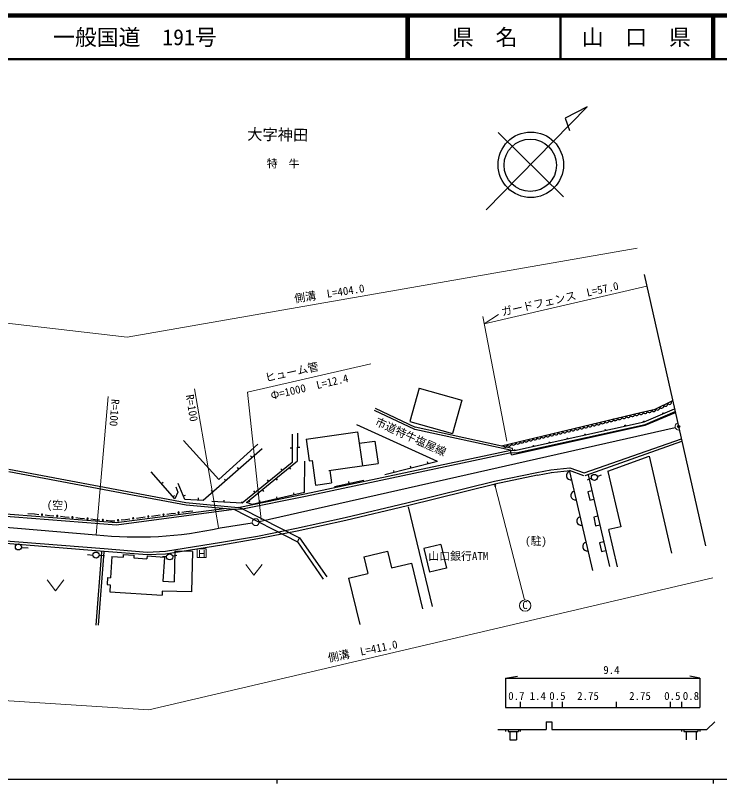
# Model space of a CAD drawing. Units: millimetres, scale not verified. Extents: x 40000 to 680000, y 20000 to 380000.
# Drawn here: x 208061 to 369501, y 204000 to 380000 of the extents above; entities that cross this region are included whole.
import ezdxf
from ezdxf.enums import TextEntityAlignment as Align

# ---------------------------------------------------------------- set-up
doc = ezdxf.new("R2010")
doc.units = ezdxf.units.MM
doc.header["$LTSCALE"] = 1000
doc.header["$PDMODE"] = 32
doc.header["$PDSIZE"] = 500
for name, color, linetype, lineweight in [('M-BGD', 7, 'Continuous', 25), ('M-BGD-EXST', 7, 'Continuous', 25), ('M-BGD-HTXT', 7, 'Continuous', 13), ('M-BGD-RSTR', 7, 'Continuous', 13), ('M-STR-HTXT', 7, 'Continuous', 13), ('M-TTL', 2, 'Continuous', 140), ('M-TTL-BAND', 7, 'Continuous', 25), ('M-TTL-LINE', 7, 'Continuous', 50), ('M-TTL-TXT', 7, 'Continuous', 50)]:
    doc.layers.add(name, color=color, linetype=linetype, lineweight=lineweight)
doc.layers.add('M-BMK-HTXT', color=7, linetype='Continuous')
doc.layers.add('M-OTRS', color=6, linetype='Continuous')
doc.styles.add('ＭＳ ゴシック', font='')
doc.styles.get('ＭＳ ゴシック').set_extended_font_data('MS Gothic')

msp = doc.modelspace()

# ---------------------------------------------------------------- linework, layer by layer
at = {"layer": 'M-BGD'}
for p, q in [((316019, 335459), (339172, 359015)), ((339172, 359015), (334119, 356450)), ((334119, 356450), (335088, 353610)), ((318695, 353161), (333672, 338440)), ((352237, 320622), (366275, 258490)), ((300647, 294569), (298502, 286930)), ((300647, 294569), (310394, 291832)), ((310394, 291832), (308249, 284193)), ((354722, 289807), (358758, 291760)), ((299601, 285153), (290375, 289492)), ((299814, 285606), (290588, 289945)), ((319508, 281404), (351388, 289031)), ((351388, 289031), (354722, 289807)), ((352218, 286875), (359189, 289851)), ((352402, 286302), (359324, 289256)), ((352464, 286110), (359369, 289057)), ((298502, 286930), (308249, 284193)), ((304859, 277788), (286361, 286215)), ((321571, 280373), (299601, 285153)), ((321992, 280793), (299707, 285642)), ((321773, 279313), (352464, 286110)), ((322491, 280291), (352218, 286875)), ((322823, 279750), (352402, 286302)), ((271529, 284057), (271529, 278508)), ((272728, 277925), (272796, 284297)), ((274700, 282905), (286509, 284608)), ((286509, 284608), (287632, 276828)), ((254720, 273682), (246602, 282618)), ((254720, 273682), (263656, 281801)), ((274700, 282905), (275417, 277929)), ((286891, 281962), (290495, 282481)), ((290495, 282481), (291236, 277348)), ((338467, 275169), (360734, 283014)), ((338667, 274603), (360867, 282424)), ((264644, 280734), (251147, 268882)), ((271529, 280819), (271029, 280819)), ((272762, 281111), (273262, 281106)), ((274436, 270371), (321640, 280388)), ((274540, 269882), (321675, 279884)), ((321567, 280396), (322491, 280291)), ((321773, 279313), (321571, 280373)), ((321665, 279882), (322823, 279750)), ((322079, 280338), (321992, 280793)), ((262311, 278686), (261981, 279061)), ((271529, 278508), (271495, 277583)), ((343861, 275609), (353334, 279026)), ((353334, 279026), (358494, 256771)), ((259305, 276046), (258975, 276422)), ((271495, 277583), (260053, 268265)), ((261013, 268402), (272728, 277925)), ((270846, 276396), (271161, 276008)), ((274372, 270663), (274406, 277891)), ((275417, 277929), (276072, 278024)), ((276072, 278024), (276885, 272390)), ((279893, 275712), (291236, 277348)), ((304859, 277788), (292733, 274705)), ((298796, 276247), (298672, 276731)), ((302672, 277232), (302549, 277717)), ((330835, 275900), (335179, 276347)), ((335179, 276347), (338467, 275169)), ((206553, 276003), (233774, 270933)), ((206598, 275501), (233682, 270385)), ((244639, 269224), (239227, 275459)), ((269265, 275767), (268949, 276154)), ((280141, 275748), (280549, 272919)), ((294919, 275261), (294796, 275746)), ((317884, 273261), (327628, 275291)), ((318006, 272674), (327750, 274704)), ((327628, 275291), (330835, 275900)), ((327740, 274702), (330947, 275310)), ((330896, 275303), (335240, 275750)), ((334977, 275782), (338265, 274604)), ((335110, 275519), (340367, 252845)), ((339388, 274775), (344263, 253748)), ((341461, 274393), (342436, 274718)), ((343877, 275539), (346818, 262856)), ((241598, 272728), (241975, 273055)), ((256300, 273407), (255970, 273782)), ((266163, 273241), (265847, 273629)), ((267742, 273873), (268058, 273485)), ((276885, 272390), (280549, 272919)), ((287937, 273472), (281223, 271965)), ((284580, 272718), (284470, 273206)), ((297788, 268308), (317884, 273261)), ((340162, 273946), (339147, 273500)), ((244844, 271965), (245324, 270800)), ((246900, 269087), (245392, 272787)), ((253294, 270767), (252964, 271143)), ((263062, 270715), (262746, 271103)), ((264638, 271350), (264954, 270962)), ((297929, 267725), (318028, 272678)), ((340245, 271080), (339271, 270855)), ((233682, 270385), (247247, 267873)), ((233774, 270933), (247156, 268421)), ((244220, 269707), (244524, 269971)), ((245324, 270800), (244639, 269224)), ((246564, 269912), (247027, 270101)), ((250006, 268937), (250030, 269437)), ((259167, 267277), (274441, 270372)), ((260148, 266966), (274540, 269882)), ((274372, 270663), (262314, 267923)), ((268107, 269239), (267996, 269727)), ((272007, 270126), (271897, 270613)), ((339271, 270855), (339722, 268906)), ((251147, 268882), (246900, 269087)), ((247156, 268421), (259167, 267277)), ((247247, 267873), (258174, 266853)), ((260053, 268265), (253065, 268608)), ((255938, 268467), (255962, 268966)), ((259933, 268271), (259948, 268586)), ((262314, 267923), (261013, 268402)), ((261534, 268827), (261776, 268529)), ((264206, 268353), (264096, 268840)), ((283660, 264938), (297788, 268308)), ((283799, 264355), (297929, 267725)), ((339722, 268906), (340696, 269132)), ((191476, 266434), (231280, 263282)), ((191519, 266932), (231267, 263785)), ((210900, 265905), (212426, 265771)), ((210900, 265905), (212426, 265771)), ((212426, 265771), (213422, 265683)), ((231267, 263785), (255944, 267061)), ((231280, 263282), (258174, 266853)), ((242757, 265738), (243749, 265865)), ((243749, 265865), (244741, 265991)), ((246229, 266181), (247221, 266308)), ((247221, 266308), (248740, 266502)), ((247221, 266308), (248740, 266502)), ((258174, 266853), (260148, 266966)), ((258174, 266853), (272734, 259401)), ((260148, 266966), (259167, 267277)), ((260148, 266966), (273190, 260292)), ((298111, 267413), (303597, 244602)), ((214916, 265552), (215912, 265464)), ((215912, 265464), (216909, 265377)), ((218403, 265246), (219399, 265158)), ((219399, 265158), (220395, 265071)), ((221889, 264939), (222886, 264852)), ((222886, 264852), (223882, 264764)), ((225376, 264633), (226372, 264546)), ((226372, 264546), (227368, 264458)), ((228863, 264327), (229859, 264239)), ((229859, 264239), (230550, 264179)), ((230550, 264179), (230854, 264217)), ((232341, 264408), (233333, 264534)), ((233333, 264534), (234325, 264661)), ((235813, 264851), (236805, 264978)), ((236805, 264978), (237797, 265104)), ((239285, 265294), (240277, 265421)), ((240277, 265421), (241269, 265548)), ((272536, 262503), (283660, 264938)), ((272664, 261916), (283788, 264352)), ((341600, 265236), (340626, 265010)), ((340626, 265010), (341077, 263061)), ((155410, 263720), (228446, 257834)), ((263564, 260716), (272536, 262503)), ((341077, 263061), (342052, 263287)), ((346818, 262856), (344118, 262230)), ((255322, 259336), (263564, 260716)), ((263672, 260126), (272653, 261914)), ((346101, 253678), (344118, 262230)), ((201017, 259443), (228398, 257236)), ((242452, 257265), (255322, 259336)), ((242515, 256668), (255419, 258744)), ((255419, 258744), (263672, 260126)), ((272734, 259401), (273190, 260292)), ((272734, 259401), (278629, 250821)), ((273190, 260292), (279447, 251397)), ((305594, 258760), (301725, 257830)), ((305594, 258760), (306891, 253369)), ((342955, 259391), (341981, 259165)), ((341981, 259165), (342433, 257216)), ((209477, 258113), (211019, 258032)), ((227827, 257138), (226528, 240331)), ((228325, 257100), (227026, 240292)), ((228399, 257236), (238303, 256461)), ((228446, 257834), (238311, 257062)), ((238311, 257062), (242452, 257265)), ((244644, 257272), (244499, 250241)), ((248636, 257190), (244644, 257272)), ((248636, 257190), (248446, 247935)), ((287953, 255987), (293344, 257284)), ((293344, 257284), (294274, 253414)), ((301725, 257830), (303021, 252439)), ((342433, 257216), (343407, 257442)), ((225919, 256286), (224579, 256448)), ((227259, 256367), (228517, 256245)), ((230197, 256034), (229886, 251170)), ((230197, 256034), (232743, 255871)), ((232784, 256511), (232743, 255871)), ((232784, 256511), (235240, 256354)), ((235240, 256354), (235199, 255714)), ((235199, 255714), (238201, 255522)), ((238242, 256162), (238201, 255522)), ((238242, 256162), (242245, 255906)), ((238303, 256461), (242515, 256668)), ((242686, 255921), (241793, 255921)), ((242245, 255906), (241893, 250408)), ((244147, 256205), (245041, 256367)), ((287953, 255987), (288883, 252118)), ((294274, 253414), (298869, 254519)), ((298869, 254519), (301388, 244047)), ((284443, 251050), (288883, 252118)), ((306891, 253369), (303021, 252439)), ((229183, 251215), (229080, 249590)), ((229183, 251215), (229886, 251170)), ((241893, 250408), (244499, 250241)), ((284443, 251050), (286997, 240434)), ((229080, 249590), (229782, 249545)), ((229782, 249545), (229680, 247949)), ((229680, 247949), (241687, 247181)), ((241744, 248073), (241687, 247181)), ((248446, 247935), (241744, 248073)), ((320383, 228131), (323157, 228627)), ((320383, 228131), (364975, 228131)), ((320383, 228131), (320383, 221429)), ((364975, 228131), (362639, 228588)), ((364975, 228131), (364975, 221429)), ((323799, 222743), (323799, 221429)), ((331071, 222743), (331071, 221429)), ((333436, 222743), (333436, 221429)), ((345789, 222743), (345789, 221429)), ((358142, 222743), (358142, 221429)), ((360770, 222743), (360770, 221429)), ((320383, 221429), (364975, 221429)), ((329757, 218144), (331071, 218144)), ((329757, 218144), (329757, 216435)), ((331071, 218144), (331071, 216435)), ((368392, 218144), (366569, 216435)), ((318685, 216435), (329757, 216435)), ((320383, 216435), (320383, 215910)), ((320996, 216435), (320996, 215910)), ((320996, 215910), (323361, 215910)), ((321434, 215910), (321434, 214070)), ((322923, 215910), (322923, 214070)), ((323361, 216435), (323361, 215910)), ((323799, 216435), (323799, 215910)), ((331071, 216435), (366569, 216435)), ((360770, 216435), (360770, 215910)), ((361296, 216435), (361296, 215910)), ((361296, 215910), (361821, 215910)), ((361821, 215910), (364099, 215910)), ((361821, 215910), (361821, 214070)), ((364099, 215910), (364537, 215910)), ((364099, 215910), (364099, 214070)), ((364537, 216435), (364537, 215910)), ((364975, 216435), (364975, 215910)), ((321434, 214070), (322923, 214070))]:
    msp.add_line(p, q, dxfattribs=at)
for centre, radius in [((326214, 345770), 7500), ((326097, 345664), 6000), ((356554, 288834), 100), ((352149, 286957), 100), ((347866, 286033), 100), ((338640, 283978), 100), ((343293, 284993), 100), ((330475, 282151), 100), ((334590, 283059), 100), ((322517, 280395), 100), ((326821, 281339), 100), ((340792, 274143), 700), ((208766, 258228), 700), ((226548, 256361), 700), ((243437, 255955), 700)]:
    msp.add_circle(centre, radius, dxfattribs=at)
for centre, radius, start, end in [((356199, 290522), 500, 205.8112, 25.8112), ((357099, 290957), 500, 205.8112, 25.8112), ((357999, 291392), 500, 205.8112, 25.8112), ((349505, 288580), 500, 193.45537, 13.45537), ((350477, 288813), 500, 193.45537, 13.45537), ((351450, 289045), 500, 193.41121, 13.10927), ((352424, 289272), 500, 193.10921, 13.10921), ((353398, 289499), 500, 193.10921, 13.10921), ((354371, 289723), 499, 192.78194, 16.98371), ((355298, 290086), 500, 205.8112, 25.8112), ((342697, 286952), 500, 193.45537, 13.45537), ((343669, 287184), 500, 193.45537, 13.45537), ((344642, 287417), 500, 193.45537, 13.45537), ((345614, 287650), 500, 193.45537, 13.45537), ((346587, 287882), 500, 193.45537, 13.45537), ((347559, 288115), 500, 193.45537, 13.45537), ((348532, 288348), 500, 193.45537, 13.45537), ((334916, 285090), 500, 193.45537, 13.45537), ((335889, 285323), 500, 193.45537, 13.45537), ((336861, 285555), 500, 193.45537, 13.45537), ((337834, 285788), 500, 193.45537, 13.45537), ((338807, 286021), 500, 193.45537, 13.45537), ((339779, 286254), 500, 193.45537, 13.45537), ((340752, 286486), 500, 193.45537, 13.45537), ((341724, 286719), 500, 193.45537, 13.45537), ((328108, 283461), 500, 193.45537, 13.45537), ((329081, 283694), 500, 193.45537, 13.45537), ((330054, 283927), 500, 193.45537, 13.45537), ((331026, 284159), 500, 193.45537, 13.45537), ((331999, 284392), 500, 193.45537, 13.45537), ((332971, 284625), 500, 193.45537, 13.45537), ((333944, 284857), 500, 193.45537, 13.45537), ((320328, 281600), 500, 193.45537, 13.45537), ((321301, 281832), 500, 193.45537, 13.45537), ((322273, 282065), 500, 193.45537, 13.45537), ((323246, 282298), 500, 193.45537, 13.45537), ((324218, 282531), 500, 193.45537, 13.45537), ((325191, 282763), 500, 193.45537, 13.45537), ((326163, 282996), 500, 193.45537, 13.45537), ((327136, 283229), 500, 193.45537, 13.45537), ((335391, 274588), 1000, 103.0534, 283.0534), ((336383, 270027), 1000, 103.0534, 283.0534), ((214169, 265618), 150, 0, 180), ((242013, 265643), 150, 0, 180), ((245485, 266086), 150, 0, 180), ((245485, 266086), 150, 180, 0), ((214169, 265618), 150, 180, 0), ((217656, 265311), 150, 0, 180), ((217656, 265311), 150, 180, 0), ((221142, 265005), 150, 0, 180), ((221142, 265005), 150, 180, 0), ((224629, 264699), 150, 0, 180), ((224629, 264699), 150, 180, 0), ((228115, 264393), 150, 0, 180), ((228115, 264393), 150, 180, 0), ((231598, 264312), 150, 0, 180), ((231598, 264312), 150, 180, 0), ((235069, 264756), 150, 0, 180), ((235069, 264756), 150, 180, 0), ((238541, 265199), 150, 0, 180), ((238541, 265199), 150, 180, 0), ((242013, 265643), 150, 180, 0), ((337738, 264182), 1000, 103.0534, 283.0534), ((339093, 258337), 1000, 103.0534, 283.0534)]:
    msp.add_arc(centre, radius, start, end, dxfattribs=at)
at = {"layer": 'M-BGD-EXST'}
for p, q in [((263944, 264074), (359299, 285619)), ((165164, 266155), (226552, 261034)), ((254996, 262611), (262373, 263773))]:
    msp.add_line(p, q, dxfattribs=at)
msp.add_arc((236055, 346941), 86431, 263.68792, 282.65871, dxfattribs=at)
at = {"layer": 'M-BGD-HTXT'}
msp.add_circle((263164, 263897), 800, dxfattribs=at)
msp.add_arc((360080, 285795), 800, 100.89625, 284.56753, dxfattribs=at)
at = {"layer": 'M-BGD-RSTR'}
for p, q in [((249763, 257774), (251763, 257776)), ((249765, 255774), (249763, 257774)), ((250241, 257510), (250241, 255991)), ((251341, 257510), (251341, 255991)), ((251765, 255776), (251763, 257776)), ((249765, 255774), (251765, 255776)), ((250241, 256719), (251341, 256720)), ((260860, 254234), (262735, 251734)), ((262735, 251734), (264610, 254234)), ((215390, 250661), (217265, 248161)), ((217265, 248161), (219140, 250661))]:
    msp.add_line(p, q, dxfattribs=at)
msp.add_circle((324916, 244785), 1300, dxfattribs=at)
at = {"layer": 'M-OTRS'}
msp.add_point((360088, 285814), dxfattribs=at)
at = {"layer": 'M-STR-HTXT'}
for p, q in [((233653, 306242), (350576, 326704)), ((315541, 309346), (352843, 317938)), ((167137, 313997), (233653, 306242)), ((320736, 282451), (315215, 311033)), ((315541, 309346), (318828, 311439)), ((261300, 293657), (289557, 300152)), ((254642, 262640), (249121, 294469)), ((226548, 261016), (229309, 292682)), ((264386, 264426), (261300, 293657)), ((318036, 272140), (324776, 246075)), ((238687, 220945), (367952, 251150)), ((151129, 226426), (238687, 220945))]:
    msp.add_line(p, q, dxfattribs=at)
msp.add_circle((318016, 272302), 200, dxfattribs=at)
at = {"layer": 'M-TTL'}
msp.add_line((680000, 380000), (40000, 380000), dxfattribs=at)
at = {"layer": 'M-TTL-BAND'}
for p, q in [((40000, 205000), (579000, 205000)), ((268000, 205000), (268000, 204000)), ((368000, 205000), (368000, 204000))]:
    msp.add_line(p, q, dxfattribs=at)
at = {"layer": 'M-TTL-LINE'}
for p, q in [((297750, 380000), (297750, 370000)), ((298250, 380000), (298250, 370000)), ((333000, 380000), (333000, 370000)), ((367750, 380000), (367750, 370000)), ((368250, 380000), (368250, 370000)), ((40000, 370000), (680000, 370000))]:
    msp.add_line(p, q, dxfattribs=at)

# ---------------------------------------------------------------- texts
at = {"layer": 'M-BGD', "style": 'ＭＳ ゴシック'}
msp.add_text('市道特牛塩屋線', height=1833, rotation=335.519, dxfattribs=at).set_placement((298084, 282113), align=Align.BOTTOM_CENTER)
for s, rotation, p in [('(空)', 359.09, (215247, 266380)), ('(駐)', 358.738, (324881, 258178))]:
    msp.add_text(s, height=1833, rotation=rotation, dxfattribs=at).set_placement(p, align=Align.BOTTOM_LEFT)
for s, p in [('山口銀行ATM', (309593, 254656)), ('9.4', (344693, 228579)), ('0.7', (322907, 222621)), ('1.4', (327813, 222621)), ('0.5', (332317, 222621)), ('2.75', (339325, 222621)), ('2.75', (351241, 222621)), ('0.5', (358658, 222621)), ('0.8', (362922, 222621))]:
    msp.add_text(s, height=1833, dxfattribs=at).set_placement(p, align=Align.BOTTOM_CENTER)
at = {"layer": 'M-BMK-HTXT', "style": 'ＭＳ ゴシック'}
for s, height, p in [('大字神田', 2566, (261164, 350743)), ('特\u3000牛', 1833, (265662, 344604))]:
    msp.add_text(s, height=height, rotation=359.09, dxfattribs=at).set_placement(p, align=Align.BOTTOM_LEFT)
at = {"layer": 'M-STR-HTXT', "style": 'ＭＳ ゴシック'}
for s, rotation, p in [('ガードフェンス\u3000L=57.0', 12.796, (319817, 310596)), ('側溝\u3000L=404.0', 8.569, (272232, 313652)), ('ヒューム管', 12.442, (265626, 295502)), ('Φ=1000\u3000L=12.4', 12.962, (266917, 291433)), ('R=100', 279.246, (246586, 292901)), ('R=100', 265.657, (229562, 292192)), ('側溝\u3000L=411.0', 11.54, (280037, 231296))]:
    msp.add_text(s, height=1833, rotation=rotation, dxfattribs=at).set_placement(p, align=Align.BOTTOM_LEFT)
msp.add_text('C', height=1833, dxfattribs=at).set_placement((324257, 243447), align=Align.BOTTOM_LEFT)
at = {"layer": 'M-TTL-TXT', "style": 'ＭＳ ゴシック'}
msp.add_text('一般国道\u3000191号', height=3666, dxfattribs=at).set_placement((216734, 375000), align=Align.MIDDLE_LEFT)
for s, p in [('県\u3000名', (315625, 375000)), ('山\u3000口\u3000県', (350375, 375000))]:
    msp.add_text(s, height=3666, dxfattribs=at).set_placement(p, align=Align.MIDDLE_CENTER)

doc.saveas('drawing.dxf')
